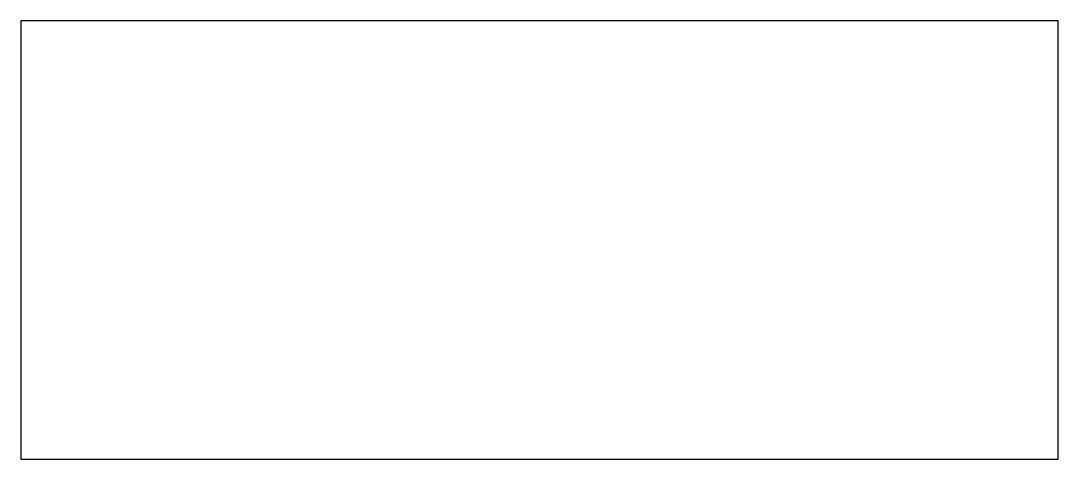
# Model space of a CAD drawing. Header units: inches. Extents: x 0 to 260, y 0 to 110.
import ezdxf

# ---------------------------------------------------------------- set-up
doc = ezdxf.new("R2010")
doc.units = ezdxf.units.IN
doc.header["$MEASUREMENT"] = 0
doc.layers.add('STORA', color=7, linetype='Continuous', lineweight=40)

msp = doc.modelspace()

# ---------------------------------------------------------------- linework, layer by layer
at = {"layer": 'STORA', "lineweight": 30, "elevation": 0}
msp.add_lwpolyline([(0, 0), (260, 0), (260, 109.98), (0, 109.98)], close=True, dxfattribs=at)

doc.saveas('drawing.dxf')
